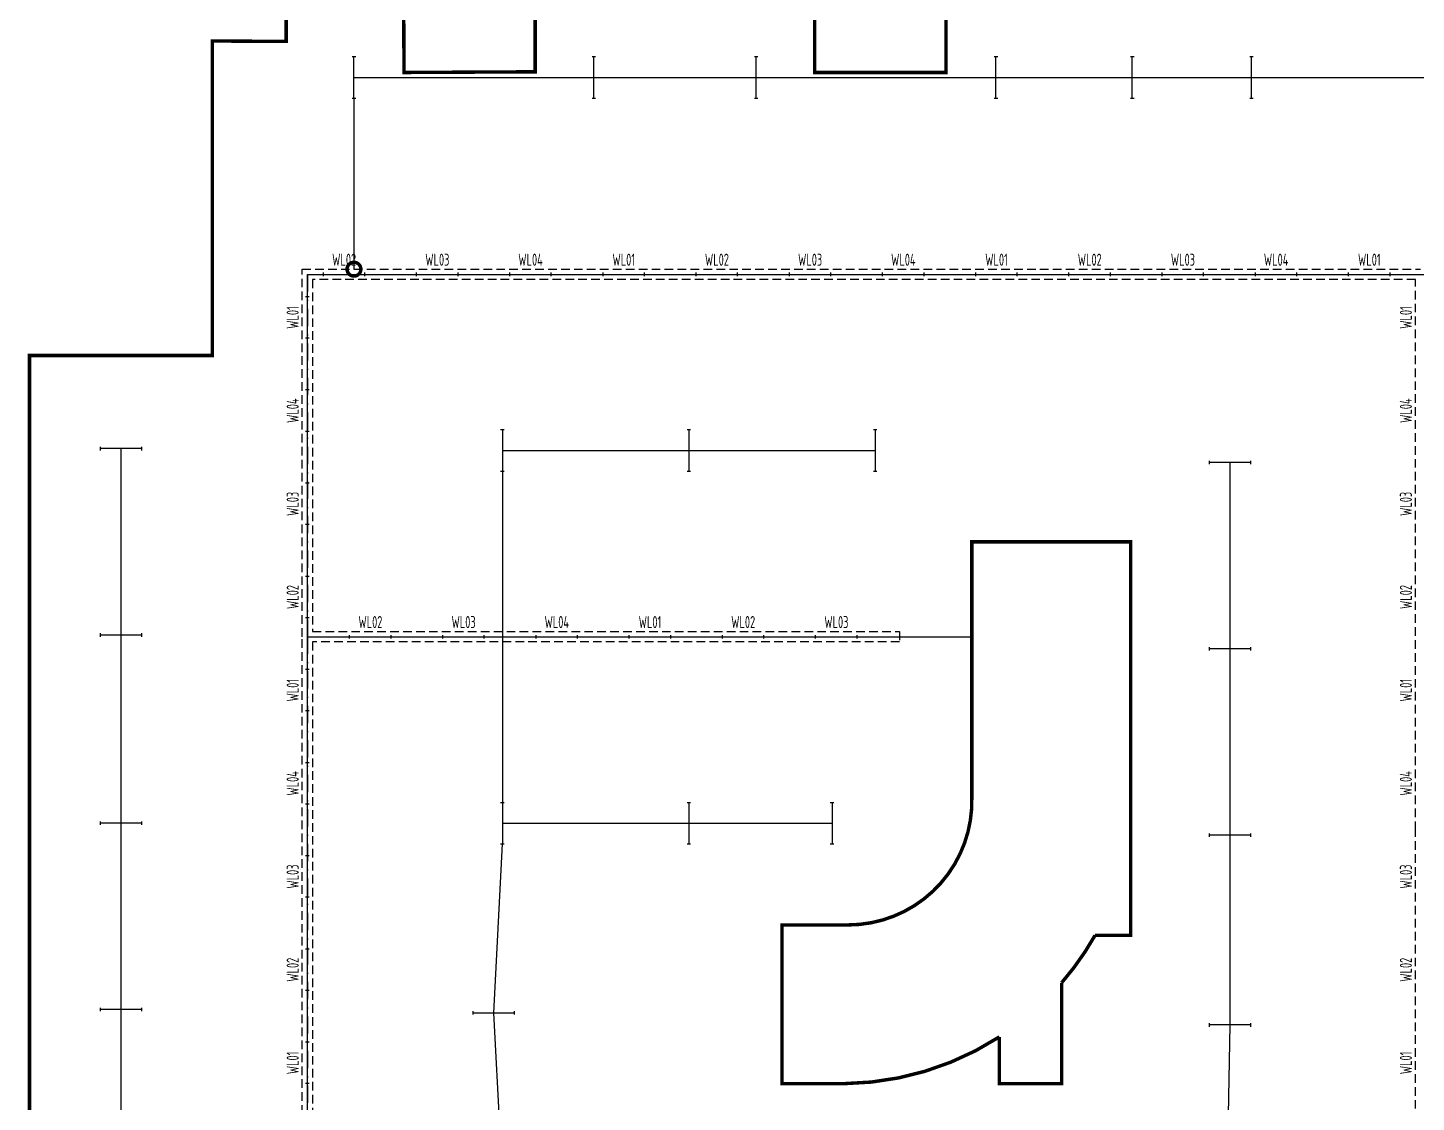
# Model space of a CAD drawing. Header units: millimetres. Extents: x -691095 to 2797013, y -349436 to 2050109.
# Drawn here: x 1346704 to 1386929, y 867178 to 898312 of the extents above; entities that cross this region are included whole.
import ezdxf
from ezdxf.enums import TextEntityAlignment as Align

# ---------------------------------------------------------------- set-up
doc = ezdxf.new("R2010")
doc.units = ezdxf.units.MM
doc.header["$LTSCALE"] = 1000
doc.linetypes.add('DASHDOT', pattern=[1, 0.5, -0.25, 0, -0.25])
doc.linetypes.add('HIDDEN', pattern=[0.375, 0.25, -0.125])
doc.layers.add('E-LANE-CENTER', color=6, linetype='Continuous', plot=False)
doc.layers.add('E-LITE-CENTER', color=5, linetype='DASHDOT', plot=False)
for name, color, linetype in [('E-LITE-LITE', 3, 'Continuous'), ('E-LITE-WIRE', 4, 'Continuous'), ('E-UNIV-EL2', 40, 'HIDDEN'), ('E-UNIV-NOTE', 6, 'Continuous'), ('防火分区', 2, 'Continuous')]:
    doc.layers.add(name, color=color, linetype=linetype)
doc.styles.add('TH-STYLE3', font='tssdeng.shx', dxfattribs={"width": 0.65, "bigfont": 'tssdchn.shx'})

# ---------------------------------------------------------------- blocks, each defined once
blk = doc.blocks.new('E-BL001-1')
for p, q in [((-6, -0.5), (-6, 0.5)), ((-6, 0), (6, 0)), ((6, -0.5), (6, 0.5))]:
    blk.add_line(p, q)

msp = doc.modelspace()

# ---------------------------------------------------------------- linework, layer by layer
at = {"layer": 'E-LANE-CENTER'}
for p, q in [((1354803.6096, 858966.7691, 0.00407), (1354803.6096, 891166.7691, 0.00407)), ((1354803.6096, 858966.7691, 0.00407), (1354803.6096, 891166.7691, 0.00407)), ((1354803.6096, 880666.7691, 0.00407), (1371953.87064, 880666.7691, 0.00407)), ((1354803.6096, 880666.7691, 0.00407), (1371953.87064, 880666.7691, 0.00407))]:
    msp.add_line(p, q, dxfattribs=at)
at = {"layer": 'E-LANE-CENTER', "elevation": 0.00407}
for points in [[(1354803.6096, 891166.7691), (1416833.05591, 891166.7691)], [(1354803.6096, 858966.7691), (1354803.6096, 891166.7691)], [(1354803.6096, 880666.7691), (1374053.6096, 880666.7691)]]:
    msp.add_lwpolyline(points, dxfattribs=at)
at = {"layer": 'E-LITE-CENTER'}
for p, q in [((1354803.60961, 891166.7691, 0.00407), (1354803.60961, 880666.7691, 0.00407)), ((1354803.60961, 891166.7691, 0.00407), (1387053.6096, 891166.7691, 0.00407)), ((1354803.60961, 891166.7691, 0.00407), (1354803.60961, 880666.7691, 0.00407)), ((1354803.60961, 891166.7691, 0.00407), (1387053.6096, 891166.7691, 0.00407)), ((1354803.60961, 891166.7691, 0.00407), (1354803.60961, 880666.7691, 0.00407)), ((1354803.60961, 891166.7691, 0.00407), (1387053.6096, 891166.7691, 0.00407)), ((1354803.60961, 891166.7691, 0.00407), (1354803.60961, 880666.7691, 0.00407)), ((1354803.60961, 891166.7691, 0.00407), (1387053.6096, 891166.7691, 0.00407)), ((1354803.60961, 891166.7691, 0.00407), (1354803.60961, 880666.7691, 0.00407)), ((1354803.60961, 891166.7691, 0.00407), (1387053.6096, 891166.7691, 0.00407)), ((1354803.60961, 891166.7691, 0.00407), (1354803.60961, 880666.7691, 0.00407)), ((1354803.60961, 891166.7691, 0.00407), (1387053.6096, 891166.7691, 0.00407)), ((1354803.60961, 891166.7691, 0.00407), (1354803.60961, 880666.7691, 0.00407)), ((1354803.60961, 891166.7691, 0.00407), (1387053.6096, 891166.7691, 0.00407)), ((1354803.60961, 891166.7691, 0.00407), (1354803.60961, 880666.7691, 0.00407)), ((1354803.60961, 891166.7691, 0.00407), (1387053.6096, 891166.7691, 0.00407)), ((1354803.60961, 891166.7691, 0.00407), (1354803.60961, 880666.7691, 0.00407)), ((1354803.60961, 891166.7691, 0.00407), (1387053.6096, 891166.7691, 0.00407)), ((1354803.60961, 891166.7691, 0.00407), (1354803.60961, 880666.7691, 0.00407)), ((1354803.60961, 891166.7691, 0.00407), (1387053.6096, 891166.7691, 0.00407)), ((1354803.60961, 880666.7691, 0.00407), (1354803.6096, 858966.7691, 0.00407)), ((1354803.60961, 880666.7691, 0.00407), (1354803.6096, 858966.7691, 0.00407)), ((1354803.60961, 880666.7691, 0.00407), (1354803.6096, 858966.7691, 0.00407)), ((1354803.60961, 880666.7691, 0.00407), (1354803.6096, 858966.7691, 0.00407)), ((1354803.60961, 880666.7691, 0.00407), (1354803.6096, 858966.7691, 0.00407)), ((1354803.60961, 880666.7691, 0.00407), (1354803.6096, 858966.7691, 0.00407)), ((1354803.60961, 880666.7691, 0.00407), (1354803.6096, 858966.7691, 0.00407)), ((1354803.60961, 880666.7691, 0.00407), (1354803.6096, 858966.7691, 0.00407)), ((1354803.60961, 880666.7691, 0.00407), (1354803.6096, 858966.7691, 0.00407)), ((1354803.60961, 880666.7691, 0.00407), (1354803.6096, 858966.7691, 0.00407)), ((1354803.60961, 880666.7691, 0.00407), (1371954.87064, 880666.7691, 0.00407)), ((1354803.60961, 880666.7691, 0.00407), (1371954.87064, 880666.7691, 0.00407)), ((1354803.60961, 880666.7691, 0.00407), (1371954.87064, 880666.7691, 0.00407)), ((1354803.60961, 880666.7691, 0.00407), (1371954.87064, 880666.7691, 0.00407)), ((1354803.60961, 880666.7691, 0.00407), (1371954.87064, 880666.7691, 0.00407)), ((1354803.60961, 880666.7691, 0.00407), (1371954.87064, 880666.7691, 0.00407)), ((1354803.60961, 880666.7691, 0.00407), (1371954.87064, 880666.7691, 0.00407)), ((1354803.60961, 880666.7691, 0.00407), (1371954.87064, 880666.7691, 0.00407)), ((1354803.60961, 880666.7691, 0.00407), (1371954.87064, 880666.7691, 0.00407)), ((1354803.60961, 880666.7691, 0.00407), (1371954.87064, 880666.7691, 0.00407))]:
    msp.add_line(p, q, dxfattribs=at)
at = {"layer": 'E-LITE-WIRE'}
for p, q in [((1409903.60962, 896864.65174, 0.00407), (1356153.60963, 896864.65174, 0.00407)), ((1409903.60962, 896864.65174, 0.00407), (1356153.60963, 896864.65174, 0.00407)), ((1349403.60962, 886114.90172, 0.00813), (1349403.60962, 859064.90171, 0.00407)), ((1349403.60962, 886114.90172, 0.00813), (1349403.60962, 859064.90171, 0.00407)), ((1360453.60962, 886064.90171, 0.00813), (1371253.60962, 886065.15172, 0.00407)), ((1360453.60962, 886064.90171, 0.00813), (1371253.60962, 886065.15172, 0.00407)), ((1381528.85962, 885714.90172, 0.00407), (1381528.85962, 869414.90171, 0.00407)), ((1381528.85962, 885714.90172, 0.00407), (1381528.85962, 869414.90171, 0.00407)), ((1360453.60962, 875264.90171, 0.00813), (1370003.60962, 875265.15172, 0.00407)), ((1360453.60962, 875264.90171, 0.00813), (1370003.60962, 875265.15172, 0.00407))]:
    msp.add_line(p, q, dxfattribs=at)
at = {"layer": 'E-LITE-WIRE', "color": 2}
msp.add_line((1356153.49344, 896266.48085, 0.00407), (1356153.49344, 891316.7691, 0.00407), dxfattribs=at)
msp.add_line((1356153.49344, 896266.48085, 0.00407), (1356153.49344, 891316.7691, 0.00407), dxfattribs=at)
at = {"layer": 'E-LITE-WIRE', "color": 30, "true_color": 0xf26722}
for p, q in [((1360453.49344, 885466.98082, 0.00407), (1360453.49344, 875866.98082, 0.00407)), ((1360453.49344, 885466.98082, 0.00407), (1360453.49344, 875866.98082, 0.00407)), ((1360203.49343, 869766.73082, 0.00407), (1360453.49343, 874666.98082, 0.00407)), ((1360203.49343, 869766.73082, 0.00407), (1360453.49343, 874666.98082, 0.00407)), ((1360453.49344, 865141.98082, 0.00407), (1360203.49343, 869766.73082, 0.00407)), ((1360453.49344, 865141.98082, 0.00407), (1360203.49343, 869766.73082, 0.00407)), ((1381528.85962, 869414.90171, 0.00407), (1381453.49344, 865141.98082, 0.00407)), ((1381528.85962, 869414.90171, 0.00407), (1381453.49344, 865141.98082, 0.00407))]:
    msp.add_line(p, q, dxfattribs=at)
at = {"layer": 'E-LITE-WIRE', "color": 2, "const_width": 400, "elevation": 0.00407}
msp.add_lwpolyline([(1356103.49344, 891316.7691, 1), (1356203.49344, 891316.7691, 1), (1356103.49344, 891316.7691, -1)], format="xyb", dxfattribs=at)
msp.add_lwpolyline([(1356103.49344, 891316.7691, 1), (1356203.49344, 891316.7691, 1), (1356103.49344, 891316.7691, -1)], format="xyb", dxfattribs=at)
at = {"layer": 'E-UNIV-EL2'}
for p, q in [((1354653.60961, 880666.7691, 0.00407), (1354653.60961, 891316.7691, 0.00407)), ((1354653.60961, 891316.7691, 0.00407), (1387053.6096, 891316.7691, 0.00407)), ((1354653.60961, 880666.7691, 0.00407), (1354653.60961, 891316.7691, 0.00407)), ((1354653.60961, 891316.7691, 0.00407), (1387053.6096, 891316.7691, 0.00407)), ((1354653.60961, 880666.7691, 0.00407), (1354653.60961, 891316.7691, 0.00407)), ((1354653.60961, 891316.7691, 0.00407), (1387053.6096, 891316.7691, 0.00407)), ((1354653.60961, 880666.7691, 0.00407), (1354653.60961, 891316.7691, 0.00407)), ((1354653.60961, 891316.7691, 0.00407), (1387053.6096, 891316.7691, 0.00407)), ((1354653.60961, 880666.7691, 0.00407), (1354653.60961, 891316.7691, 0.00407)), ((1354653.60961, 891316.7691, 0.00407), (1387053.6096, 891316.7691, 0.00407)), ((1354653.60961, 880666.7691, 0.00407), (1354653.60961, 891316.7691, 0.00407)), ((1354653.60961, 891316.7691, 0.00407), (1387053.6096, 891316.7691, 0.00407)), ((1354653.60961, 880666.7691, 0.00407), (1354653.60961, 891316.7691, 0.00407)), ((1354653.60961, 891316.7691, 0.00407), (1387053.6096, 891316.7691, 0.00407)), ((1354653.60961, 880666.7691, 0.00407), (1354653.60961, 891316.7691, 0.00407)), ((1354653.60961, 891316.7691, 0.00407), (1387053.6096, 891316.7691, 0.00407)), ((1354653.60961, 880666.7691, 0.00407), (1354653.60961, 891316.7691, 0.00407)), ((1354653.60961, 891316.7691, 0.00407), (1387053.6096, 891316.7691, 0.00407)), ((1354653.60961, 880666.7691, 0.00407), (1354653.60961, 891316.7691, 0.00407)), ((1354653.60961, 891316.7691, 0.00407), (1387053.6096, 891316.7691, 0.00407)), ((1354953.60961, 891016.7691, 0.00407), (1354953.60961, 880816.7691, 0.00407)), ((1386903.6096, 891016.7691, 0.00407), (1354953.60961, 891016.7691, 0.00407)), ((1354953.60961, 891016.7691, 0.00407), (1354953.60961, 880816.7691, 0.00407)), ((1386903.6096, 891016.7691, 0.00407), (1354953.60961, 891016.7691, 0.00407)), ((1354953.60961, 891016.7691, 0.00407), (1354953.60961, 880816.7691, 0.00407)), ((1386903.6096, 891016.7691, 0.00407), (1354953.60961, 891016.7691, 0.00407)), ((1354953.60961, 891016.7691, 0.00407), (1354953.60961, 880816.7691, 0.00407)), ((1386903.6096, 891016.7691, 0.00407), (1354953.60961, 891016.7691, 0.00407)), ((1354953.60961, 891016.7691, 0.00407), (1354953.60961, 880816.7691, 0.00407)), ((1386903.6096, 891016.7691, 0.00407), (1354953.60961, 891016.7691, 0.00407)), ((1354953.60961, 891016.7691, 0.00407), (1354953.60961, 880816.7691, 0.00407)), ((1386903.6096, 891016.7691, 0.00407), (1354953.60961, 891016.7691, 0.00407)), ((1354953.60961, 891016.7691, 0.00407), (1354953.60961, 880816.7691, 0.00407)), ((1386903.6096, 891016.7691, 0.00407), (1354953.60961, 891016.7691, 0.00407)), ((1354953.60961, 891016.7691, 0.00407), (1354953.60961, 880816.7691, 0.00407)), ((1386903.6096, 891016.7691, 0.00407), (1354953.60961, 891016.7691, 0.00407)), ((1354953.60961, 891016.7691, 0.00407), (1354953.60961, 880816.7691, 0.00407)), ((1386903.6096, 891016.7691, 0.00407), (1354953.60961, 891016.7691, 0.00407)), ((1354953.60961, 891016.7691, 0.00407), (1354953.60961, 880816.7691, 0.00407)), ((1386903.6096, 891016.7691, 0.00407), (1354953.60961, 891016.7691, 0.00407)), ((1386903.6096, 875066.7691, 0.00407), (1386903.6096, 891016.7691, 0.00407)), ((1386903.6096, 875066.7691, 0.00407), (1386903.6096, 891016.7691, 0.00407)), ((1386903.6096, 875066.7691, 0.00407), (1386903.6096, 891016.7691, 0.00407)), ((1386903.6096, 875066.7691, 0.00407), (1386903.6096, 891016.7691, 0.00407)), ((1386903.6096, 875066.7691, 0.00407), (1386903.6096, 891016.7691, 0.00407)), ((1386903.6096, 875066.7691, 0.00407), (1386903.6096, 891016.7691, 0.00407)), ((1386903.6096, 875066.7691, 0.00407), (1386903.6096, 891016.7691, 0.00407)), ((1386903.6096, 875066.7691, 0.00407), (1386903.6096, 891016.7691, 0.00407)), ((1386903.6096, 875066.7691, 0.00407), (1386903.6096, 891016.7691, 0.00407)), ((1386903.6096, 875066.7691, 0.00407), (1386903.6096, 891016.7691, 0.00407)), ((1354653.6096, 858966.7691, 0.00407), (1354653.60961, 880666.7691, 0.00407)), ((1354653.6096, 858966.7691, 0.00407), (1354653.60961, 880666.7691, 0.00407)), ((1354653.6096, 858966.7691, 0.00407), (1354653.60961, 880666.7691, 0.00407)), ((1354653.6096, 858966.7691, 0.00407), (1354653.60961, 880666.7691, 0.00407)), ((1354653.6096, 858966.7691, 0.00407), (1354653.60961, 880666.7691, 0.00407)), ((1354653.6096, 858966.7691, 0.00407), (1354653.60961, 880666.7691, 0.00407)), ((1354653.6096, 858966.7691, 0.00407), (1354653.60961, 880666.7691, 0.00407)), ((1354653.6096, 858966.7691, 0.00407), (1354653.60961, 880666.7691, 0.00407)), ((1354653.6096, 858966.7691, 0.00407), (1354653.60961, 880666.7691, 0.00407)), ((1354653.6096, 858966.7691, 0.00407), (1354653.60961, 880666.7691, 0.00407)), ((1354953.60961, 880816.7691, 0.00407), (1371954.87064, 880816.7691, 0.00407)), ((1354953.60961, 880816.7691, 0.00407), (1371954.87064, 880816.7691, 0.00407)), ((1354953.60961, 880816.7691, 0.00407), (1371954.87064, 880816.7691, 0.00407)), ((1354953.60961, 880816.7691, 0.00407), (1371954.87064, 880816.7691, 0.00407)), ((1354953.60961, 880816.7691, 0.00407), (1371954.87064, 880816.7691, 0.00407)), ((1354953.60961, 880816.7691, 0.00407), (1371954.87064, 880816.7691, 0.00407)), ((1354953.60961, 880816.7691, 0.00407), (1371954.87064, 880816.7691, 0.00407)), ((1354953.60961, 880816.7691, 0.00407), (1371954.87064, 880816.7691, 0.00407)), ((1354953.60961, 880816.7691, 0.00407), (1371954.87064, 880816.7691, 0.00407)), ((1354953.60961, 880816.7691, 0.00407), (1371954.87064, 880816.7691, 0.00407)), ((1371954.87064, 880816.7691, 0.00407), (1371954.87064, 880516.7691, 0.00407)), ((1371954.87064, 880816.7691, 0.00407), (1371954.87064, 880516.7691, 0.00407)), ((1371954.87064, 880816.7691, 0.00407), (1371954.87064, 880516.7691, 0.00407)), ((1371954.87064, 880816.7691, 0.00407), (1371954.87064, 880516.7691, 0.00407)), ((1371954.87064, 880816.7691, 0.00407), (1371954.87064, 880516.7691, 0.00407)), ((1371954.87064, 880816.7691, 0.00407), (1371954.87064, 880516.7691, 0.00407)), ((1371954.87064, 880816.7691, 0.00407), (1371954.87064, 880516.7691, 0.00407)), ((1371954.87064, 880816.7691, 0.00407), (1371954.87064, 880516.7691, 0.00407)), ((1371954.87064, 880816.7691, 0.00407), (1371954.87064, 880516.7691, 0.00407)), ((1371954.87064, 880816.7691, 0.00407), (1371954.87064, 880516.7691, 0.00407)), ((1354953.60961, 880516.7691, 0.00407), (1354953.6096, 859116.7691, 0.00407)), ((1354953.60961, 880516.7691, 0.00407), (1354953.6096, 859116.7691, 0.00407)), ((1354953.60961, 880516.7691, 0.00407), (1354953.6096, 859116.7691, 0.00407)), ((1354953.60961, 880516.7691, 0.00407), (1354953.6096, 859116.7691, 0.00407)), ((1354953.60961, 880516.7691, 0.00407), (1354953.6096, 859116.7691, 0.00407)), ((1354953.60961, 880516.7691, 0.00407), (1354953.6096, 859116.7691, 0.00407)), ((1354953.60961, 880516.7691, 0.00407), (1354953.6096, 859116.7691, 0.00407)), ((1354953.60961, 880516.7691, 0.00407), (1354953.6096, 859116.7691, 0.00407)), ((1354953.60961, 880516.7691, 0.00407), (1354953.6096, 859116.7691, 0.00407)), ((1354953.60961, 880516.7691, 0.00407), (1354953.6096, 859116.7691, 0.00407)), ((1371954.87064, 880516.7691, 0.00407), (1354953.60961, 880516.7691, 0.00407)), ((1371954.87064, 880516.7691, 0.00407), (1354953.60961, 880516.7691, 0.00407)), ((1371954.87064, 880516.7691, 0.00407), (1354953.60961, 880516.7691, 0.00407)), ((1371954.87064, 880516.7691, 0.00407), (1354953.60961, 880516.7691, 0.00407)), ((1371954.87064, 880516.7691, 0.00407), (1354953.60961, 880516.7691, 0.00407)), ((1371954.87064, 880516.7691, 0.00407), (1354953.60961, 880516.7691, 0.00407)), ((1371954.87064, 880516.7691, 0.00407), (1354953.60961, 880516.7691, 0.00407)), ((1371954.87064, 880516.7691, 0.00407), (1354953.60961, 880516.7691, 0.00407)), ((1371954.87064, 880516.7691, 0.00407), (1354953.60961, 880516.7691, 0.00407)), ((1371954.87064, 880516.7691, 0.00407), (1354953.60961, 880516.7691, 0.00407)), ((1386903.6096, 859116.7691, 0.00407), (1386903.6096, 875066.7691, 0.00407)), ((1386903.6096, 859116.7691, 0.00407), (1386903.6096, 875066.7691, 0.00407)), ((1386903.6096, 859116.7691, 0.00407), (1386903.6096, 875066.7691, 0.00407)), ((1386903.6096, 859116.7691, 0.00407), (1386903.6096, 875066.7691, 0.00407)), ((1386903.6096, 859116.7691, 0.00407), (1386903.6096, 875066.7691, 0.00407)), ((1386903.6096, 859116.7691, 0.00407), (1386903.6096, 875066.7691, 0.00407)), ((1386903.6096, 859116.7691, 0.00407), (1386903.6096, 875066.7691, 0.00407)), ((1386903.6096, 859116.7691, 0.00407), (1386903.6096, 875066.7691, 0.00407)), ((1386903.6096, 859116.7691, 0.00407), (1386903.6096, 875066.7691, 0.00407)), ((1386903.6096, 859116.7691, 0.00407), (1386903.6096, 875066.7691, 0.00407))]:
    msp.add_line(p, q, dxfattribs=at)
at = {"layer": '防火分区', "const_width": 100, "elevation": 0.00407}
for points in [[(1416153.6101, 898516.76953), (1416153.6096, 897016.7691), (1416803.6096, 897016.7691), (1416953.6096, 867216.7691), (1389880.79458, 867216.7691), (1389853.6096, 862316.7691), (1389353.6096, 856216.7691), (1389353.6096, 849496.7691), (1386903.65119, 849496.7691), (1384003.53126, 849496.58506), (1378953.636, 849494.46072), (1367703.65119, 849494.4566), (1367703.57045, 849496.7691), (1365703.57045, 849496.7691), (1365703.67423, 849494.46072), (1354453.53427, 849494.46072), (1349403.53402, 849494.4607), (1346753.6096, 849494.46072), (1346753.60961, 888816.76909), (1352053.60978, 888816.7691), (1352053.60951, 897928.88924), (1354191.2718, 897916.7691), (1354191.2718, 899576.88566)], [(1416153.6101, 898516.76953), (1416153.6096, 897016.7691), (1416803.6096, 897016.7691), (1416953.6096, 867216.7691), (1389880.79458, 867216.7691), (1389853.6096, 862316.7691), (1389353.6096, 856216.7691), (1389353.6096, 849496.7691), (1386903.65119, 849496.7691), (1384003.53126, 849496.58506), (1378953.636, 849494.46072), (1367703.65119, 849494.4566), (1367703.57045, 849496.7691), (1365703.57045, 849496.7691), (1365703.67423, 849494.46072), (1354453.53427, 849494.46072), (1349403.53402, 849494.4607), (1346753.6096, 849494.46072), (1346753.60961, 888816.76909), (1352053.60978, 888816.7691), (1352053.60951, 897928.88924), (1354191.2718, 897916.7691), (1354191.2718, 899576.88566)], [(1357591.2718, 899576.88566), (1357603.60964, 897016.7691), (1361403.60967, 897036.71082), (1361403.60967, 899596.82738)], [(1357591.2718, 899576.88566), (1357603.60964, 897016.7691), (1361403.60967, 897036.71082), (1361403.60967, 899596.82738)], [(1369503.60992, 899576.88566), (1369503.60929, 897016.76932), (1373303.60933, 897016.76932), (1373303.60995, 899576.88566)], [(1369503.60992, 899576.88566), (1369503.60929, 897016.76932), (1373303.60933, 897016.76932), (1373303.60995, 899576.88566)]]:
    msp.add_lwpolyline(points, dxfattribs=at)
msp.add_lwpolyline([(1374853.6096, 869072.47229, -0.1416672909), (1370353.6096, 867716.78778), (1368553.6096, 867716.7691), (1368553.6096, 872316.7693), (1370461.99109, 872315.1344, 0.4235848122), (1374053.59901, 876016.79043), (1374053.59629, 883416.7691), (1378653.62289, 883416.78806), (1378653.5861, 872016.7691), (1377626.16074, 872016.7691, -0.0500106344), (1376653.6096, 870636.89819), (1376653.6096, 867716.7691), (1374853.6096, 867716.74978)], format="xyb", close=True, dxfattribs=at)
msp.add_lwpolyline([(1374853.6096, 869072.47229, -0.1416672909), (1370353.6096, 867716.78778), (1368553.6096, 867716.7691), (1368553.6096, 872316.7693), (1370461.99109, 872315.1344, 0.4235848122), (1374053.59901, 876016.79043), (1374053.59629, 883416.7691), (1378653.62289, 883416.78806), (1378653.5861, 872016.7691), (1377626.16074, 872016.7691, -0.0500106344), (1376653.6096, 870636.89819), (1376653.6096, 867716.7691), (1374853.6096, 867716.74978)], format="xyb", close=True, dxfattribs=at)

# ---------------------------------------------------------------- block references
at = {"layer": 'E-LITE-LITE', "xscale": 100, "yscale": 100, "zscale": 100}
for p, rotation in [((1356153.49344, 896866.48085, 0.00407), 90), ((1356153.49344, 896866.48085, 0.00407), 90), ((1363103.49343, 896866.48085, 0.00407), 90), ((1363103.49343, 896866.48085, 0.00407), 90), ((1367803.49343, 896866.48085, 0.00407), 90), ((1367803.49343, 896866.48085, 0.00407), 90), ((1374753.49343, 896866.48085, 0.00407), 90), ((1374753.49343, 896866.48085, 0.00407), 90), ((1378703.49344, 896866.48085, 0.00407), 90), ((1378703.49344, 896866.48085, 0.00407), 90), ((1382153.49344, 896866.48085, 0.00407), 90), ((1382153.49344, 896866.48085, 0.00407), 90), ((1354803.60961, 889916.7691, 0.00407), 90), ((1354803.60961, 889916.7691, 0.00407), 90), ((1354803.60961, 889916.7691, 0.00407), 90), ((1354803.60961, 889916.7691, 0.00407), 90), ((1354803.60961, 889916.7691, 0.00407), 90), ((1354803.60961, 889916.7691, 0.00407), 90), ((1354803.60961, 889916.7691, 0.00407), 90), ((1354803.60961, 889916.7691, 0.00407), 90), ((1354803.60961, 889916.7691, 0.00407), 90), ((1354803.60961, 889916.7691, 0.00407), 90), ((1354803.60961, 887216.7691, 0.00407), 90), ((1354803.60961, 887216.7691, 0.00407), 90), ((1354803.60961, 887216.7691, 0.00407), 90), ((1354803.60961, 887216.7691, 0.00407), 90), ((1354803.60961, 887216.7691, 0.00407), 90), ((1354803.60961, 887216.7691, 0.00407), 90), ((1354803.60961, 887216.7691, 0.00407), 90), ((1354803.60961, 887216.7691, 0.00407), 90), ((1354803.60961, 887216.7691, 0.00407), 90), ((1354803.60961, 887216.7691, 0.00407), 90), ((1360453.49344, 886066.98082, 0.00407), 270), ((1360453.49344, 886066.98082, 0.00407), 270), ((1365853.49343, 886066.98082, 0.00407), 270), ((1365853.49343, 886066.98082, 0.00407), 270), ((1371253.49344, 886066.98082, 0.00407), 270), ((1371253.49344, 886066.98082, 0.00407), 270), ((1349403.24343, 886116.73082, 0.00407), 180), ((1349403.24343, 886116.73082, 0.00407), 180), ((1381528.74344, 885716.73083, 0.00407), 180), ((1381528.74344, 885716.73083, 0.00407), 180), ((1354803.60961, 884516.7691, 0.00407), 90), ((1354803.60961, 884516.7691, 0.00407), 90), ((1354803.60961, 884516.7691, 0.00407), 90), ((1354803.60961, 884516.7691, 0.00407), 90), ((1354803.60961, 884516.7691, 0.00407), 90), ((1354803.60961, 884516.7691, 0.00407), 90), ((1354803.60961, 884516.7691, 0.00407), 90), ((1354803.60961, 884516.7691, 0.00407), 90), ((1354803.60961, 884516.7691, 0.00407), 90), ((1354803.60961, 884516.7691, 0.00407), 90), ((1354803.60961, 881816.7691, 0.00407), 90), ((1354803.60961, 881816.7691, 0.00407), 90), ((1354803.60961, 881816.7691, 0.00407), 90), ((1354803.60961, 881816.7691, 0.00407), 90), ((1354803.60961, 881816.7691, 0.00407), 90), ((1354803.60961, 881816.7691, 0.00407), 90), ((1354803.60961, 881816.7691, 0.00407), 90), ((1354803.60961, 881816.7691, 0.00407), 90), ((1354803.60961, 881816.7691, 0.00407), 90), ((1354803.60961, 881816.7691, 0.00407), 90), ((1349403.24343, 880716.73082, 0.00407), 180), ((1349403.24343, 880716.73082, 0.00407), 180), ((1381528.74344, 880316.73082, 0.00407), 180), ((1381528.74344, 880316.73082, 0.00407), 180), ((1354803.60961, 879116.7691, 0.00407), 90), ((1354803.60961, 879116.7691, 0.00407), 90), ((1354803.60961, 879116.7691, 0.00407), 90), ((1354803.60961, 879116.7691, 0.00407), 90), ((1354803.60961, 879116.7691, 0.00407), 90), ((1354803.60961, 879116.7691, 0.00407), 90), ((1354803.60961, 879116.7691, 0.00407), 90), ((1354803.60961, 879116.7691, 0.00407), 90), ((1354803.60961, 879116.7691, 0.00407), 90), ((1354803.60961, 879116.7691, 0.00407), 90), ((1354803.6096, 876416.7691, 0.00407), 90), ((1354803.6096, 876416.7691, 0.00407), 90), ((1354803.6096, 876416.7691, 0.00407), 90), ((1354803.6096, 876416.7691, 0.00407), 90), ((1354803.6096, 876416.7691, 0.00407), 90), ((1354803.6096, 876416.7691, 0.00407), 90), ((1354803.6096, 876416.7691, 0.00407), 90), ((1354803.6096, 876416.7691, 0.00407), 90), ((1354803.6096, 876416.7691, 0.00407), 90), ((1354803.6096, 876416.7691, 0.00407), 90), ((1360453.49343, 875266.98082, 0.00407), 270), ((1360453.49343, 875266.98082, 0.00407), 270), ((1365853.49344, 875266.98082, 0.00407), 270), ((1365853.49344, 875266.98082, 0.00407), 270), ((1370003.49344, 875266.98082, 0.00407), 270), ((1370003.49344, 875266.98082, 0.00407), 270), ((1349403.24343, 875266.73082, 0.00407), 180), ((1349403.24343, 875266.73082, 0.00407), 180), ((1381528.74344, 874916.73082, 0.00407), 180), ((1381528.74344, 874916.73082, 0.00407), 180), ((1354803.6096, 873716.7691, 0.00407), 90), ((1354803.6096, 873716.7691, 0.00407), 90), ((1354803.6096, 873716.7691, 0.00407), 90), ((1354803.6096, 873716.7691, 0.00407), 90), ((1354803.6096, 873716.7691, 0.00407), 90), ((1354803.6096, 873716.7691, 0.00407), 90), ((1354803.6096, 873716.7691, 0.00407), 90), ((1354803.6096, 873716.7691, 0.00407), 90), ((1354803.6096, 873716.7691, 0.00407), 90), ((1354803.6096, 873716.7691, 0.00407), 90), ((1354803.6096, 871016.7691, 0.00407), 90), ((1354803.6096, 871016.7691, 0.00407), 90), ((1354803.6096, 871016.7691, 0.00407), 90), ((1354803.6096, 871016.7691, 0.00407), 90), ((1354803.6096, 871016.7691, 0.00407), 90), ((1354803.6096, 871016.7691, 0.00407), 90), ((1354803.6096, 871016.7691, 0.00407), 90), ((1354803.6096, 871016.7691, 0.00407), 90), ((1354803.6096, 871016.7691, 0.00407), 90), ((1354803.6096, 871016.7691, 0.00407), 90), ((1349403.24343, 869866.73083, 0.00407), 180), ((1349403.24343, 869866.73083, 0.00407), 180), ((1381528.74344, 869416.73082, 0.00407), 180), ((1381528.74344, 869416.73082, 0.00407), 180), ((1354803.6096, 868316.7691, 0.00407), 90), ((1354803.6096, 868316.7691, 0.00407), 90), ((1354803.6096, 868316.7691, 0.00407), 90), ((1354803.6096, 868316.7691, 0.00407), 90), ((1354803.6096, 868316.7691, 0.00407), 90), ((1354803.6096, 868316.7691, 0.00407), 90), ((1354803.6096, 868316.7691, 0.00407), 90), ((1354803.6096, 868316.7691, 0.00407), 90), ((1354803.6096, 868316.7691, 0.00407), 90), ((1354803.6096, 868316.7691, 0.00407), 90)]:
    msp.add_blockref('E-BL001-1', p, dxfattribs=dict(at, rotation=rotation))
for p in [(1355868.83276, 891166.7691, 0.00407), (1355868.83276, 891166.7691, 0.00407), (1355868.83276, 891166.7691, 0.00407), (1355868.83276, 891166.7691, 0.00407), (1355868.83276, 891166.7691, 0.00407), (1355868.83276, 891166.7691, 0.00407), (1355868.83276, 891166.7691, 0.00407), (1355868.83276, 891166.7691, 0.00407), (1355868.83276, 891166.7691, 0.00407), (1355868.83276, 891166.7691, 0.00407), (1358568.83276, 891166.7691, 0.00407), (1358568.83276, 891166.7691, 0.00407), (1358568.83276, 891166.7691, 0.00407), (1358568.83276, 891166.7691, 0.00407), (1358568.83276, 891166.7691, 0.00407), (1358568.83276, 891166.7691, 0.00407), (1358568.83276, 891166.7691, 0.00407), (1358568.83276, 891166.7691, 0.00407), (1358568.83276, 891166.7691, 0.00407), (1358568.83276, 891166.7691, 0.00407), (1361268.83276, 891166.7691, 0.00407), (1361268.83276, 891166.7691, 0.00407), (1361268.83276, 891166.7691, 0.00407), (1361268.83276, 891166.7691, 0.00407), (1361268.83276, 891166.7691, 0.00407), (1361268.83276, 891166.7691, 0.00407), (1361268.83276, 891166.7691, 0.00407), (1361268.83276, 891166.7691, 0.00407), (1361268.83276, 891166.7691, 0.00407), (1361268.83276, 891166.7691, 0.00407), (1363968.83276, 891166.7691, 0.00407), (1363968.83276, 891166.7691, 0.00407), (1363968.83276, 891166.7691, 0.00407), (1363968.83276, 891166.7691, 0.00407), (1363968.83276, 891166.7691, 0.00407), (1363968.83276, 891166.7691, 0.00407), (1363968.83276, 891166.7691, 0.00407), (1363968.83276, 891166.7691, 0.00407), (1363968.83276, 891166.7691, 0.00407), (1363968.83276, 891166.7691, 0.00407), (1366668.83276, 891166.7691, 0.00407), (1366668.83276, 891166.7691, 0.00407), (1366668.83276, 891166.7691, 0.00407), (1366668.83276, 891166.7691, 0.00407), (1366668.83276, 891166.7691, 0.00407), (1366668.83276, 891166.7691, 0.00407), (1366668.83276, 891166.7691, 0.00407), (1366668.83276, 891166.7691, 0.00407), (1366668.83276, 891166.7691, 0.00407), (1366668.83276, 891166.7691, 0.00407), (1369368.83276, 891166.7691, 0.00407), (1369368.83276, 891166.7691, 0.00407), (1369368.83276, 891166.7691, 0.00407), (1369368.83276, 891166.7691, 0.00407), (1369368.83276, 891166.7691, 0.00407), (1369368.83276, 891166.7691, 0.00407), (1369368.83276, 891166.7691, 0.00407), (1369368.83276, 891166.7691, 0.00407), (1369368.83276, 891166.7691, 0.00407), (1369368.83276, 891166.7691, 0.00407), (1372068.83276, 891166.7691, 0.00407), (1372068.83276, 891166.7691, 0.00407), (1372068.83276, 891166.7691, 0.00407), (1372068.83276, 891166.7691, 0.00407), (1372068.83276, 891166.7691, 0.00407), (1372068.83276, 891166.7691, 0.00407), (1372068.83276, 891166.7691, 0.00407), (1372068.83276, 891166.7691, 0.00407), (1372068.83276, 891166.7691, 0.00407), (1372068.83276, 891166.7691, 0.00407), (1374768.83276, 891166.7691, 0.00407), (1374768.83276, 891166.7691, 0.00407), (1374768.83276, 891166.7691, 0.00407), (1374768.83276, 891166.7691, 0.00407), (1374768.83276, 891166.7691, 0.00407), (1374768.83276, 891166.7691, 0.00407), (1374768.83276, 891166.7691, 0.00407), (1374768.83276, 891166.7691, 0.00407), (1374768.83276, 891166.7691, 0.00407), (1374768.83276, 891166.7691, 0.00407), (1377468.83276, 891166.7691, 0.00407), (1377468.83276, 891166.7691, 0.00407), (1377468.83276, 891166.7691, 0.00407), (1377468.83276, 891166.7691, 0.00407), (1377468.83276, 891166.7691, 0.00407), (1377468.83276, 891166.7691, 0.00407), (1377468.83276, 891166.7691, 0.00407), (1377468.83276, 891166.7691, 0.00407), (1377468.83276, 891166.7691, 0.00407), (1377468.83276, 891166.7691, 0.00407), (1380168.83276, 891166.7691, 0.00407), (1380168.83276, 891166.7691, 0.00407), (1380168.83276, 891166.7691, 0.00407), (1380168.83276, 891166.7691, 0.00407), (1380168.83276, 891166.7691, 0.00407), (1380168.83276, 891166.7691, 0.00407), (1380168.83276, 891166.7691, 0.00407), (1380168.83276, 891166.7691, 0.00407), (1380168.83276, 891166.7691, 0.00407), (1380168.83276, 891166.7691, 0.00407), (1382868.83276, 891166.7691, 0.00407), (1382868.83276, 891166.7691, 0.00407), (1382868.83276, 891166.7691, 0.00407), (1382868.83276, 891166.7691, 0.00407), (1382868.83276, 891166.7691, 0.00407), (1382868.83276, 891166.7691, 0.00407), (1382868.83276, 891166.7691, 0.00407), (1382868.83276, 891166.7691, 0.00407), (1382868.83276, 891166.7691, 0.00407), (1382868.83276, 891166.7691, 0.00407), (1385568.83276, 891166.7691, 0.00407), (1385568.83276, 891166.7691, 0.00407), (1385568.83276, 891166.7691, 0.00407), (1385568.83276, 891166.7691, 0.00407), (1385568.83276, 891166.7691, 0.00407), (1385568.83276, 891166.7691, 0.00407), (1385568.83276, 891166.7691, 0.00407), (1385568.83276, 891166.7691, 0.00407), (1385568.83276, 891166.7691, 0.00407), (1385568.83276, 891166.7691, 0.00407), (1356629.24012, 880666.7691, 0.00407), (1356629.24012, 880666.7691, 0.00407), (1356629.24012, 880666.7691, 0.00407), (1356629.24012, 880666.7691, 0.00407), (1356629.24012, 880666.7691, 0.00407), (1356629.24012, 880666.7691, 0.00407), (1356629.24012, 880666.7691, 0.00407), (1356629.24012, 880666.7691, 0.00407), (1356629.24012, 880666.7691, 0.00407), (1356629.24012, 880666.7691, 0.00407), (1359329.24012, 880666.7691, 0.00407), (1359329.24012, 880666.7691, 0.00407), (1359329.24012, 880666.7691, 0.00407), (1359329.24012, 880666.7691, 0.00407), (1359329.24012, 880666.7691, 0.00407), (1359329.24012, 880666.7691, 0.00407), (1359329.24012, 880666.7691, 0.00407), (1359329.24012, 880666.7691, 0.00407), (1359329.24012, 880666.7691, 0.00407), (1359329.24012, 880666.7691, 0.00407), (1362029.24012, 880666.7691, 0.00407), (1362029.24012, 880666.7691, 0.00407), (1362029.24012, 880666.7691, 0.00407), (1362029.24012, 880666.7691, 0.00407), (1362029.24012, 880666.7691, 0.00407), (1362029.24012, 880666.7691, 0.00407), (1362029.24012, 880666.7691, 0.00407), (1362029.24012, 880666.7691, 0.00407), (1362029.24012, 880666.7691, 0.00407), (1362029.24012, 880666.7691, 0.00407), (1364729.24012, 880666.7691, 0.00407), (1364729.24012, 880666.7691, 0.00407), (1364729.24012, 880666.7691, 0.00407), (1364729.24012, 880666.7691, 0.00407), (1364729.24012, 880666.7691, 0.00407), (1364729.24012, 880666.7691, 0.00407), (1364729.24012, 880666.7691, 0.00407), (1364729.24012, 880666.7691, 0.00407), (1364729.24012, 880666.7691, 0.00407), (1364729.24012, 880666.7691, 0.00407), (1367429.24012, 880666.7691, 0.00407), (1367429.24012, 880666.7691, 0.00407), (1367429.24012, 880666.7691, 0.00407), (1367429.24012, 880666.7691, 0.00407), (1367429.24012, 880666.7691, 0.00407), (1367429.24012, 880666.7691, 0.00407), (1367429.24012, 880666.7691, 0.00407), (1367429.24012, 880666.7691, 0.00407), (1367429.24012, 880666.7691, 0.00407), (1367429.24012, 880666.7691, 0.00407), (1370129.24012, 880666.7691, 0.00407), (1370129.24012, 880666.7691, 0.00407), (1370129.24012, 880666.7691, 0.00407), (1370129.24012, 880666.7691, 0.00407), (1370129.24012, 880666.7691, 0.00407), (1370129.24012, 880666.7691, 0.00407), (1370129.24012, 880666.7691, 0.00407), (1370129.24012, 880666.7691, 0.00407), (1370129.24012, 880666.7691, 0.00407), (1370129.24012, 880666.7691, 0.00407), (1360203.49343, 869766.73082, 0.00407), (1360203.49343, 869766.73082, 0.00407)]:
    msp.add_blockref('E-BL001-1', p, dxfattribs=at)

# ---------------------------------------------------------------- texts
at = {"layer": 'E-UNIV-NOTE', "color": 6, "style": 'TH-STYLE3', "width": 0.65}
for s, p in [('WL02', (1355868.83276, 891591.7691, 0.00407)), ('WL02', (1355868.83276, 891591.7691, 0.00407)), ('WL02', (1355868.83276, 891591.7691, 0.00407)), ('WL02', (1355868.83276, 891591.7691, 0.00407)), ('WL02', (1355868.83276, 891591.7691, 0.00407)), ('WL02', (1355868.83276, 891591.7691, 0.00407)), ('WL02', (1355868.83276, 891591.7691, 0.00407)), ('WL02', (1355868.83276, 891591.7691, 0.00407)), ('WL02', (1355868.83276, 891591.7691, 0.00407)), ('WL02', (1355868.83276, 891591.7691, 0.00407)), ('WL03', (1358568.83276, 891591.7691, 0.00407)), ('WL03', (1358568.83276, 891591.7691, 0.00407)), ('WL03', (1358568.83276, 891591.7691, 0.00407)), ('WL03', (1358568.83276, 891591.7691, 0.00407)), ('WL03', (1358568.83276, 891591.7691, 0.00407)), ('WL03', (1358568.83276, 891591.7691, 0.00407)), ('WL03', (1358568.83276, 891591.7691, 0.00407)), ('WL03', (1358568.83276, 891591.7691, 0.00407)), ('WL03', (1358568.83276, 891591.7691, 0.00407)), ('WL03', (1358568.83276, 891591.7691, 0.00407)), ('WL04', (1361268.83276, 891591.7691, 0.00407)), ('WL04', (1361268.83276, 891591.7691, 0.00407)), ('WL04', (1361268.83276, 891591.7691, 0.00407)), ('WL04', (1361268.83276, 891591.7691, 0.00407)), ('WL04', (1361268.83276, 891591.7691, 0.00407)), ('WL04', (1361268.83276, 891591.7691, 0.00407)), ('WL04', (1361268.83276, 891591.7691, 0.00407)), ('WL04', (1361268.83276, 891591.7691, 0.00407)), ('WL04', (1361268.83276, 891591.7691, 0.00407)), ('WL04', (1361268.83276, 891591.7691, 0.00407)), ('WL01', (1363968.83276, 891591.7691, 0.00407)), ('WL01', (1363968.83276, 891591.7691, 0.00407)), ('WL01', (1363968.83276, 891591.7691, 0.00407)), ('WL01', (1363968.83276, 891591.7691, 0.00407)), ('WL01', (1363968.83276, 891591.7691, 0.00407)), ('WL01', (1363968.83276, 891591.7691, 0.00407)), ('WL01', (1363968.83276, 891591.7691, 0.00407)), ('WL01', (1363968.83276, 891591.7691, 0.00407)), ('WL01', (1363968.83276, 891591.7691, 0.00407)), ('WL01', (1363968.83276, 891591.7691, 0.00407)), ('WL02', (1366668.83276, 891591.7691, 0.00407)), ('WL02', (1366668.83276, 891591.7691, 0.00407)), ('WL02', (1366668.83276, 891591.7691, 0.00407)), ('WL02', (1366668.83276, 891591.7691, 0.00407)), ('WL02', (1366668.83276, 891591.7691, 0.00407)), ('WL02', (1366668.83276, 891591.7691, 0.00407)), ('WL02', (1366668.83276, 891591.7691, 0.00407)), ('WL02', (1366668.83276, 891591.7691, 0.00407)), ('WL02', (1366668.83276, 891591.7691, 0.00407)), ('WL02', (1366668.83276, 891591.7691, 0.00407)), ('WL03', (1369368.83276, 891591.7691, 0.00407)), ('WL03', (1369368.83276, 891591.7691, 0.00407)), ('WL03', (1369368.83276, 891591.7691, 0.00407)), ('WL03', (1369368.83276, 891591.7691, 0.00407)), ('WL03', (1369368.83276, 891591.7691, 0.00407)), ('WL03', (1369368.83276, 891591.7691, 0.00407)), ('WL03', (1369368.83276, 891591.7691, 0.00407)), ('WL03', (1369368.83276, 891591.7691, 0.00407)), ('WL03', (1369368.83276, 891591.7691, 0.00407)), ('WL03', (1369368.83276, 891591.7691, 0.00407)), ('WL04', (1372068.83276, 891591.7691, 0.00407)), ('WL04', (1372068.83276, 891591.7691, 0.00407)), ('WL04', (1372068.83276, 891591.7691, 0.00407)), ('WL04', (1372068.83276, 891591.7691, 0.00407)), ('WL04', (1372068.83276, 891591.7691, 0.00407)), ('WL04', (1372068.83276, 891591.7691, 0.00407)), ('WL04', (1372068.83276, 891591.7691, 0.00407)), ('WL04', (1372068.83276, 891591.7691, 0.00407)), ('WL04', (1372068.83276, 891591.7691, 0.00407)), ('WL04', (1372068.83276, 891591.7691, 0.00407)), ('WL01', (1374768.83276, 891591.7691, 0.00407)), ('WL01', (1374768.83276, 891591.7691, 0.00407)), ('WL01', (1374768.83276, 891591.7691, 0.00407)), ('WL01', (1374768.83276, 891591.7691, 0.00407)), ('WL01', (1374768.83276, 891591.7691, 0.00407)), ('WL01', (1374768.83276, 891591.7691, 0.00407)), ('WL01', (1374768.83276, 891591.7691, 0.00407)), ('WL01', (1374768.83276, 891591.7691, 0.00407)), ('WL01', (1374768.83276, 891591.7691, 0.00407)), ('WL01', (1374768.83276, 891591.7691, 0.00407)), ('WL02', (1377468.83276, 891591.7691, 0.00407)), ('WL02', (1377468.83276, 891591.7691, 0.00407)), ('WL02', (1377468.83276, 891591.7691, 0.00407)), ('WL02', (1377468.83276, 891591.7691, 0.00407)), ('WL02', (1377468.83276, 891591.7691, 0.00407)), ('WL02', (1377468.83276, 891591.7691, 0.00407)), ('WL02', (1377468.83276, 891591.7691, 0.00407)), ('WL02', (1377468.83276, 891591.7691, 0.00407)), ('WL02', (1377468.83276, 891591.7691, 0.00407)), ('WL02', (1377468.83276, 891591.7691, 0.00407)), ('WL03', (1380168.83276, 891591.7691, 0.00407)), ('WL03', (1380168.83276, 891591.7691, 0.00407)), ('WL03', (1380168.83276, 891591.7691, 0.00407)), ('WL03', (1380168.83276, 891591.7691, 0.00407)), ('WL03', (1380168.83276, 891591.7691, 0.00407)), ('WL03', (1380168.83276, 891591.7691, 0.00407)), ('WL03', (1380168.83276, 891591.7691, 0.00407)), ('WL03', (1380168.83276, 891591.7691, 0.00407)), ('WL03', (1380168.83276, 891591.7691, 0.00407)), ('WL03', (1380168.83276, 891591.7691, 0.00407)), ('WL04', (1382868.83276, 891591.7691, 0.00407)), ('WL04', (1382868.83276, 891591.7691, 0.00407)), ('WL04', (1382868.83276, 891591.7691, 0.00407)), ('WL04', (1382868.83276, 891591.7691, 0.00407)), ('WL04', (1382868.83276, 891591.7691, 0.00407)), ('WL04', (1382868.83276, 891591.7691, 0.00407)), ('WL04', (1382868.83276, 891591.7691, 0.00407)), ('WL04', (1382868.83276, 891591.7691, 0.00407)), ('WL04', (1382868.83276, 891591.7691, 0.00407)), ('WL04', (1382868.83276, 891591.7691, 0.00407)), ('WL01', (1385568.83276, 891591.7691, 0.00407)), ('WL01', (1385568.83276, 891591.7691, 0.00407)), ('WL01', (1385568.83276, 891591.7691, 0.00407)), ('WL01', (1385568.83276, 891591.7691, 0.00407)), ('WL01', (1385568.83276, 891591.7691, 0.00407)), ('WL01', (1385568.83276, 891591.7691, 0.00407)), ('WL01', (1385568.83276, 891591.7691, 0.00407)), ('WL01', (1385568.83276, 891591.7691, 0.00407)), ('WL01', (1385568.83276, 891591.7691, 0.00407)), ('WL01', (1385568.83276, 891591.7691, 0.00407)), ('WL02', (1356629.24012, 881091.7691, 0.00407)), ('WL02', (1356629.24012, 881091.7691, 0.00407)), ('WL02', (1356629.24012, 881091.7691, 0.00407)), ('WL02', (1356629.24012, 881091.7691, 0.00407)), ('WL02', (1356629.24012, 881091.7691, 0.00407)), ('WL02', (1356629.24012, 881091.7691, 0.00407)), ('WL02', (1356629.24012, 881091.7691, 0.00407)), ('WL02', (1356629.24012, 881091.7691, 0.00407)), ('WL02', (1356629.24012, 881091.7691, 0.00407)), ('WL02', (1356629.24012, 881091.7691, 0.00407)), ('WL03', (1359329.24012, 881091.7691, 0.00407)), ('WL03', (1359329.24012, 881091.7691, 0.00407)), ('WL03', (1359329.24012, 881091.7691, 0.00407)), ('WL03', (1359329.24012, 881091.7691, 0.00407)), ('WL03', (1359329.24012, 881091.7691, 0.00407)), ('WL03', (1359329.24012, 881091.7691, 0.00407)), ('WL03', (1359329.24012, 881091.7691, 0.00407)), ('WL03', (1359329.24012, 881091.7691, 0.00407)), ('WL03', (1359329.24012, 881091.7691, 0.00407)), ('WL03', (1359329.24012, 881091.7691, 0.00407)), ('WL04', (1362029.24012, 881091.7691, 0.00407)), ('WL04', (1362029.24012, 881091.7691, 0.00407)), ('WL04', (1362029.24012, 881091.7691, 0.00407)), ('WL04', (1362029.24012, 881091.7691, 0.00407)), ('WL04', (1362029.24012, 881091.7691, 0.00407)), ('WL04', (1362029.24012, 881091.7691, 0.00407)), ('WL04', (1362029.24012, 881091.7691, 0.00407)), ('WL04', (1362029.24012, 881091.7691, 0.00407)), ('WL04', (1362029.24012, 881091.7691, 0.00407)), ('WL04', (1362029.24012, 881091.7691, 0.00407)), ('WL01', (1364729.24012, 881091.7691, 0.00407)), ('WL01', (1364729.24012, 881091.7691, 0.00407)), ('WL01', (1364729.24012, 881091.7691, 0.00407)), ('WL01', (1364729.24012, 881091.7691, 0.00407)), ('WL01', (1364729.24012, 881091.7691, 0.00407)), ('WL01', (1364729.24012, 881091.7691, 0.00407)), ('WL01', (1364729.24012, 881091.7691, 0.00407)), ('WL01', (1364729.24012, 881091.7691, 0.00407)), ('WL01', (1364729.24012, 881091.7691, 0.00407)), ('WL01', (1364729.24012, 881091.7691, 0.00407)), ('WL02', (1367429.24012, 881091.7691, 0.00407)), ('WL02', (1367429.24012, 881091.7691, 0.00407)), ('WL02', (1367429.24012, 881091.7691, 0.00407)), ('WL02', (1367429.24012, 881091.7691, 0.00407)), ('WL02', (1367429.24012, 881091.7691, 0.00407)), ('WL02', (1367429.24012, 881091.7691, 0.00407)), ('WL02', (1367429.24012, 881091.7691, 0.00407)), ('WL02', (1367429.24012, 881091.7691, 0.00407)), ('WL02', (1367429.24012, 881091.7691, 0.00407)), ('WL02', (1367429.24012, 881091.7691, 0.00407)), ('WL03', (1370129.24012, 881091.7691, 0.00407)), ('WL03', (1370129.24012, 881091.7691, 0.00407)), ('WL03', (1370129.24012, 881091.7691, 0.00407)), ('WL03', (1370129.24012, 881091.7691, 0.00407)), ('WL03', (1370129.24012, 881091.7691, 0.00407)), ('WL03', (1370129.24012, 881091.7691, 0.00407)), ('WL03', (1370129.24012, 881091.7691, 0.00407)), ('WL03', (1370129.24012, 881091.7691, 0.00407)), ('WL03', (1370129.24012, 881091.7691, 0.00407)), ('WL03', (1370129.24012, 881091.7691, 0.00407))]:
    msp.add_text(s, height=350, dxfattribs=at).set_placement(p, align=Align.MIDDLE_CENTER)
for s, p in [('WL01', (1354378.60961, 889916.7691, 0.00407)), ('WL01', (1354378.60961, 889916.7691, 0.00407)), ('WL01', (1354378.60961, 889916.7691, 0.00407)), ('WL01', (1354378.60961, 889916.7691, 0.00407)), ('WL01', (1354378.60961, 889916.7691, 0.00407)), ('WL01', (1354378.60961, 889916.7691, 0.00407)), ('WL01', (1354378.60961, 889916.7691, 0.00407)), ('WL01', (1354378.60961, 889916.7691, 0.00407)), ('WL01', (1354378.60961, 889916.7691, 0.00407)), ('WL01', (1354378.60961, 889916.7691, 0.00407)), ('WL01', (1386628.6096, 889916.7691, 0.00407)), ('WL01', (1386628.6096, 889916.7691, 0.00407)), ('WL01', (1386628.6096, 889916.7691, 0.00407)), ('WL01', (1386628.6096, 889916.7691, 0.00407)), ('WL01', (1386628.6096, 889916.7691, 0.00407)), ('WL01', (1386628.6096, 889916.7691, 0.00407)), ('WL01', (1386628.6096, 889916.7691, 0.00407)), ('WL01', (1386628.6096, 889916.7691, 0.00407)), ('WL01', (1386628.6096, 889916.7691, 0.00407)), ('WL01', (1386628.6096, 889916.7691, 0.00407)), ('WL04', (1354378.60961, 887216.7691, 0.00407)), ('WL04', (1354378.60961, 887216.7691, 0.00407)), ('WL04', (1354378.60961, 887216.7691, 0.00407)), ('WL04', (1354378.60961, 887216.7691, 0.00407)), ('WL04', (1354378.60961, 887216.7691, 0.00407)), ('WL04', (1354378.60961, 887216.7691, 0.00407)), ('WL04', (1354378.60961, 887216.7691, 0.00407)), ('WL04', (1354378.60961, 887216.7691, 0.00407)), ('WL04', (1354378.60961, 887216.7691, 0.00407)), ('WL04', (1354378.60961, 887216.7691, 0.00407)), ('WL04', (1386628.6096, 887216.7691, 0.00407)), ('WL04', (1386628.6096, 887216.7691, 0.00407)), ('WL04', (1386628.6096, 887216.7691, 0.00407)), ('WL04', (1386628.6096, 887216.7691, 0.00407)), ('WL04', (1386628.6096, 887216.7691, 0.00407)), ('WL04', (1386628.6096, 887216.7691, 0.00407)), ('WL04', (1386628.6096, 887216.7691, 0.00407)), ('WL04', (1386628.6096, 887216.7691, 0.00407)), ('WL04', (1386628.6096, 887216.7691, 0.00407)), ('WL04', (1386628.6096, 887216.7691, 0.00407)), ('WL03', (1354378.60961, 884516.7691, 0.00407)), ('WL03', (1354378.60961, 884516.7691, 0.00407)), ('WL03', (1354378.60961, 884516.7691, 0.00407)), ('WL03', (1354378.60961, 884516.7691, 0.00407)), ('WL03', (1354378.60961, 884516.7691, 0.00407)), ('WL03', (1354378.60961, 884516.7691, 0.00407)), ('WL03', (1354378.60961, 884516.7691, 0.00407)), ('WL03', (1354378.60961, 884516.7691, 0.00407)), ('WL03', (1354378.60961, 884516.7691, 0.00407)), ('WL03', (1354378.60961, 884516.7691, 0.00407)), ('WL03', (1386628.6096, 884516.7691, 0.00407)), ('WL03', (1386628.6096, 884516.7691, 0.00407)), ('WL03', (1386628.6096, 884516.7691, 0.00407)), ('WL03', (1386628.6096, 884516.7691, 0.00407)), ('WL03', (1386628.6096, 884516.7691, 0.00407)), ('WL03', (1386628.6096, 884516.7691, 0.00407)), ('WL03', (1386628.6096, 884516.7691, 0.00407)), ('WL03', (1386628.6096, 884516.7691, 0.00407)), ('WL03', (1386628.6096, 884516.7691, 0.00407)), ('WL03', (1386628.6096, 884516.7691, 0.00407)), ('WL02', (1354378.60961, 881816.7691, 0.00407)), ('WL02', (1354378.60961, 881816.7691, 0.00407)), ('WL02', (1354378.60961, 881816.7691, 0.00407)), ('WL02', (1354378.60961, 881816.7691, 0.00407)), ('WL02', (1354378.60961, 881816.7691, 0.00407)), ('WL02', (1354378.60961, 881816.7691, 0.00407)), ('WL02', (1354378.60961, 881816.7691, 0.00407)), ('WL02', (1354378.60961, 881816.7691, 0.00407)), ('WL02', (1354378.60961, 881816.7691, 0.00407)), ('WL02', (1354378.60961, 881816.7691, 0.00407)), ('WL02', (1386628.6096, 881816.7691, 0.00407)), ('WL02', (1386628.6096, 881816.7691, 0.00407)), ('WL02', (1386628.6096, 881816.7691, 0.00407)), ('WL02', (1386628.6096, 881816.7691, 0.00407)), ('WL02', (1386628.6096, 881816.7691, 0.00407)), ('WL02', (1386628.6096, 881816.7691, 0.00407)), ('WL02', (1386628.6096, 881816.7691, 0.00407)), ('WL02', (1386628.6096, 881816.7691, 0.00407)), ('WL02', (1386628.6096, 881816.7691, 0.00407)), ('WL02', (1386628.6096, 881816.7691, 0.00407)), ('WL01', (1354378.60961, 879116.7691, 0.00407)), ('WL01', (1354378.60961, 879116.7691, 0.00407)), ('WL01', (1354378.60961, 879116.7691, 0.00407)), ('WL01', (1354378.60961, 879116.7691, 0.00407)), ('WL01', (1354378.60961, 879116.7691, 0.00407)), ('WL01', (1354378.60961, 879116.7691, 0.00407)), ('WL01', (1354378.60961, 879116.7691, 0.00407)), ('WL01', (1354378.60961, 879116.7691, 0.00407)), ('WL01', (1354378.60961, 879116.7691, 0.00407)), ('WL01', (1354378.60961, 879116.7691, 0.00407)), ('WL01', (1386628.6096, 879116.7691, 0.00407)), ('WL01', (1386628.6096, 879116.7691, 0.00407)), ('WL01', (1386628.6096, 879116.7691, 0.00407)), ('WL01', (1386628.6096, 879116.7691, 0.00407)), ('WL01', (1386628.6096, 879116.7691, 0.00407)), ('WL01', (1386628.6096, 879116.7691, 0.00407)), ('WL01', (1386628.6096, 879116.7691, 0.00407)), ('WL01', (1386628.6096, 879116.7691, 0.00407)), ('WL01', (1386628.6096, 879116.7691, 0.00407)), ('WL01', (1386628.6096, 879116.7691, 0.00407)), ('WL04', (1354378.6096, 876416.7691, 0.00407)), ('WL04', (1354378.6096, 876416.7691, 0.00407)), ('WL04', (1354378.6096, 876416.7691, 0.00407)), ('WL04', (1354378.6096, 876416.7691, 0.00407)), ('WL04', (1354378.6096, 876416.7691, 0.00407)), ('WL04', (1354378.6096, 876416.7691, 0.00407)), ('WL04', (1354378.6096, 876416.7691, 0.00407)), ('WL04', (1354378.6096, 876416.7691, 0.00407)), ('WL04', (1354378.6096, 876416.7691, 0.00407)), ('WL04', (1354378.6096, 876416.7691, 0.00407)), ('WL04', (1386628.6096, 876416.7691, 0.00407)), ('WL04', (1386628.6096, 876416.7691, 0.00407)), ('WL04', (1386628.6096, 876416.7691, 0.00407)), ('WL04', (1386628.6096, 876416.7691, 0.00407)), ('WL04', (1386628.6096, 876416.7691, 0.00407)), ('WL04', (1386628.6096, 876416.7691, 0.00407)), ('WL04', (1386628.6096, 876416.7691, 0.00407)), ('WL04', (1386628.6096, 876416.7691, 0.00407)), ('WL04', (1386628.6096, 876416.7691, 0.00407)), ('WL04', (1386628.6096, 876416.7691, 0.00407)), ('WL03', (1354378.6096, 873716.7691, 0.00407)), ('WL03', (1354378.6096, 873716.7691, 0.00407)), ('WL03', (1354378.6096, 873716.7691, 0.00407)), ('WL03', (1354378.6096, 873716.7691, 0.00407)), ('WL03', (1354378.6096, 873716.7691, 0.00407)), ('WL03', (1354378.6096, 873716.7691, 0.00407)), ('WL03', (1354378.6096, 873716.7691, 0.00407)), ('WL03', (1354378.6096, 873716.7691, 0.00407)), ('WL03', (1354378.6096, 873716.7691, 0.00407)), ('WL03', (1354378.6096, 873716.7691, 0.00407)), ('WL03', (1386628.6096, 873716.7691, 0.00407)), ('WL03', (1386628.6096, 873716.7691, 0.00407)), ('WL03', (1386628.6096, 873716.7691, 0.00407)), ('WL03', (1386628.6096, 873716.7691, 0.00407)), ('WL03', (1386628.6096, 873716.7691, 0.00407)), ('WL03', (1386628.6096, 873716.7691, 0.00407)), ('WL03', (1386628.6096, 873716.7691, 0.00407)), ('WL03', (1386628.6096, 873716.7691, 0.00407)), ('WL03', (1386628.6096, 873716.7691, 0.00407)), ('WL03', (1386628.6096, 873716.7691, 0.00407)), ('WL02', (1354378.6096, 871016.7691, 0.00407)), ('WL02', (1354378.6096, 871016.7691, 0.00407)), ('WL02', (1354378.6096, 871016.7691, 0.00407)), ('WL02', (1354378.6096, 871016.7691, 0.00407)), ('WL02', (1354378.6096, 871016.7691, 0.00407)), ('WL02', (1354378.6096, 871016.7691, 0.00407)), ('WL02', (1354378.6096, 871016.7691, 0.00407)), ('WL02', (1354378.6096, 871016.7691, 0.00407)), ('WL02', (1354378.6096, 871016.7691, 0.00407)), ('WL02', (1354378.6096, 871016.7691, 0.00407)), ('WL02', (1386628.6096, 871016.7691, 0.00407)), ('WL02', (1386628.6096, 871016.7691, 0.00407)), ('WL02', (1386628.6096, 871016.7691, 0.00407)), ('WL02', (1386628.6096, 871016.7691, 0.00407)), ('WL02', (1386628.6096, 871016.7691, 0.00407)), ('WL02', (1386628.6096, 871016.7691, 0.00407)), ('WL02', (1386628.6096, 871016.7691, 0.00407)), ('WL02', (1386628.6096, 871016.7691, 0.00407)), ('WL02', (1386628.6096, 871016.7691, 0.00407)), ('WL02', (1386628.6096, 871016.7691, 0.00407)), ('WL01', (1354378.6096, 868316.7691, 0.00407)), ('WL01', (1354378.6096, 868316.7691, 0.00407)), ('WL01', (1354378.6096, 868316.7691, 0.00407)), ('WL01', (1354378.6096, 868316.7691, 0.00407)), ('WL01', (1354378.6096, 868316.7691, 0.00407)), ('WL01', (1354378.6096, 868316.7691, 0.00407)), ('WL01', (1354378.6096, 868316.7691, 0.00407)), ('WL01', (1354378.6096, 868316.7691, 0.00407)), ('WL01', (1354378.6096, 868316.7691, 0.00407)), ('WL01', (1354378.6096, 868316.7691, 0.00407)), ('WL01', (1386628.6096, 868316.7691, 0.00407)), ('WL01', (1386628.6096, 868316.7691, 0.00407)), ('WL01', (1386628.6096, 868316.7691, 0.00407)), ('WL01', (1386628.6096, 868316.7691, 0.00407)), ('WL01', (1386628.6096, 868316.7691, 0.00407)), ('WL01', (1386628.6096, 868316.7691, 0.00407)), ('WL01', (1386628.6096, 868316.7691, 0.00407)), ('WL01', (1386628.6096, 868316.7691, 0.00407)), ('WL01', (1386628.6096, 868316.7691, 0.00407)), ('WL01', (1386628.6096, 868316.7691, 0.00407))]:
    msp.add_text(s, height=350, rotation=90, dxfattribs=at).set_placement(p, align=Align.MIDDLE_CENTER)

doc.saveas('drawing.dxf')
